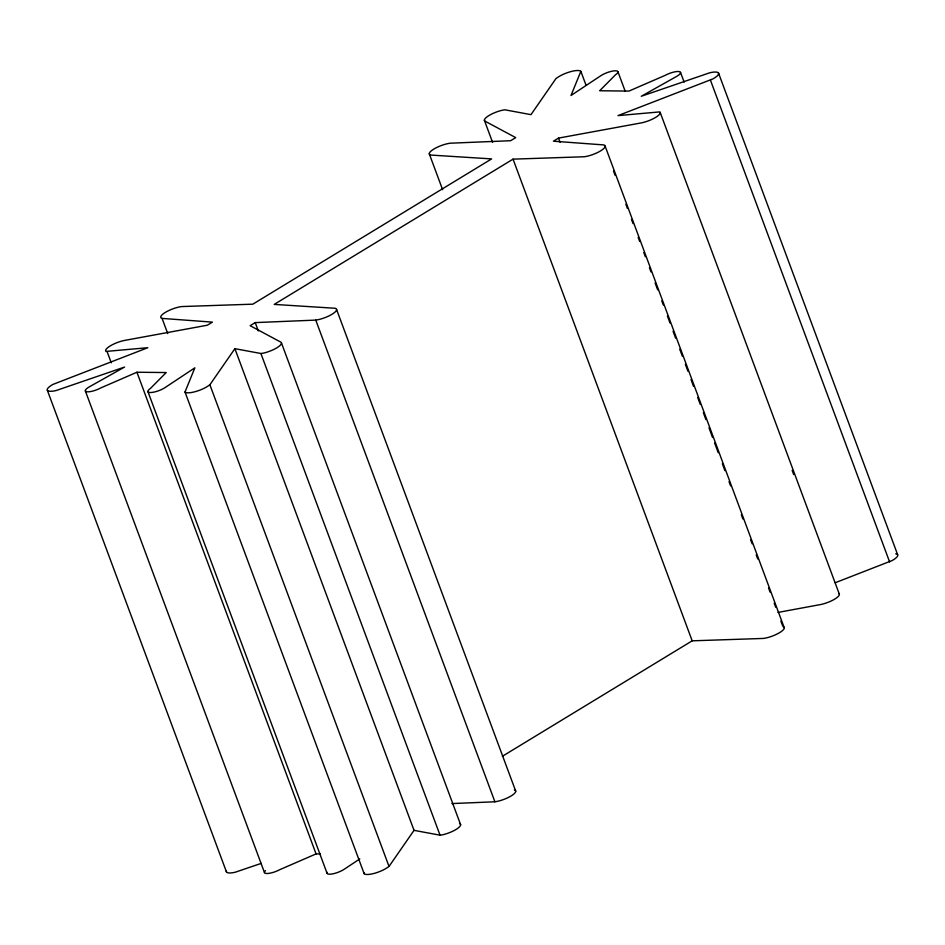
<?xml version="1.0" encoding="UTF-8"?>
<svg xmlns="http://www.w3.org/2000/svg" width="945" height="945" viewBox="0 0 945 945"><rect width="100%" height="100%" fill="white"/><g stroke="black" fill="none" stroke-linecap="round" stroke-linejoin="round"><path stroke-width="1.42" d="M226.457 871.904L47.321 390.226A14.187 3.863 -20.4 0 0 56.038 390.568L124.586 367.05L89.716 386.635A10.549 2.87 -20.4 0 0 86.975 391.785A10.549 2.87 -20.4 0 0 100.761 387.934L136.93 372.236L166.202 372.554L150.397 388.478A10.549 2.87 -20.4 0 0 151.224 392.506A10.549 2.87 -20.4 0 0 165.245 387.462L194.859 367.829L185.007 391.998A14.187 3.863 -20.4 0 0 194.528 391.856A14.187 3.863 -20.4 0 0 207.876 386.139L209.885 384.769L234.892 348.67L260.903 353.501L263.23 353.17A14.187 3.863 -20.4 0 0 276.909 347.784A14.187 3.863 -20.4 0 0 281.114 342.291L250.13 325.694L255.221 322.599L315.76 320.107A14.187 3.863 -20.4 0 0 332.026 314.26A14.187 3.863 -20.4 0 0 335.227 308.271L274.227 304.408L513.04 159.15L584.305 156.752A14.187 3.863 -20.4 0 0 600.571 150.905A14.187 3.863 -20.4 0 0 603.772 144.916L553.439 141.195L558.53 138.1L641.998 122.767A14.187 3.863 -20.4 0 0 655.676 117.381A14.187 3.863 -20.4 0 0 659.882 111.888L618.018 115.609L712.955 78.896A14.187 3.863 -20.4 0 0 718.543 73.096L897.679 554.774M185.007 391.998L364.144 873.676A14.187 3.863 -20.4 0 0 373.665 873.534A14.187 3.863 -20.4 0 0 387.013 867.817L389.021 866.447L414.028 830.348L234.892 348.67M359.785 858.934L344.382 869.152A10.549 2.87 -20.4 0 1 332.51 873.901A10.549 2.87 -20.4 0 1 327.23 872.353M502.386 756.272L692.177 640.828L763.442 638.43A14.187 3.863 -20.4 0 0 779.708 632.583A14.187 3.863 -20.4 0 0 782.909 626.594M835.226 582.734L892.092 560.574A14.187 3.863 -20.4 0 0 895.695 553.782M320.461 853.961L316.067 853.914L279.897 869.613A10.549 2.87 -20.4 0 1 267.825 873.487A10.549 2.87 -20.4 0 1 265.462 870.652M261.222 863.387L235.175 872.247A14.187 3.863 -20.4 0 1 226.387 871.03M778.007 612.419L821.134 604.446A14.187 3.863 -20.4 0 0 834.813 599.059A14.187 3.863 -20.4 0 0 839.018 593.566M414.028 830.348L440.027 835.179L442.366 834.848A14.187 3.863 -20.4 0 0 456.045 829.462A14.187 3.863 -20.4 0 0 460.25 823.969L459.506 823.331M167.737 333.585L162.091 318.406L212.424 322.127L207.333 325.222L123.866 340.554A14.187 3.863 -20.4 0 0 110.187 345.941A14.187 3.863 -20.4 0 0 105.982 351.434L147.845 347.701L52.908 384.426A14.187 3.863 -20.4 0 0 47.321 390.226M451.899 803.581L494.896 801.785A14.187 3.863 -20.4 0 0 511.162 795.938A14.187 3.863 -20.4 0 0 514.363 789.949M710.486 80.266L889.611 561.944M680.542 72.458L684.133 82.12M660.26 112.644L839.396 594.334M792.146 470.374L793.682 474.508M617.959 71.785L625.141 91.11M162.091 318.406A14.187 3.863 -20.4 0 1 165.292 312.417A14.187 3.863 -20.4 0 1 181.558 306.57L252.823 304.172L491.636 158.902L430.636 155.051A14.187 3.863 -20.4 0 1 433.838 149.062A14.187 3.863 -20.4 0 1 450.103 143.215L510.643 140.722L515.734 137.627L484.75 121.031A14.187 3.863 -20.4 0 1 488.955 115.538A14.187 3.863 -20.4 0 1 502.634 110.152L504.973 109.821L530.972 114.652L555.979 78.553L557.987 77.183A14.187 3.863 -20.4 0 1 571.335 71.466A14.187 3.863 -20.4 0 1 580.856 71.324L585.994 85.121M605.143 146.168L784.279 627.858M613.529 171.139L615.065 175.274M625.85 204.262L627.385 208.396M631.496 219.441L633.032 223.587M638.17 237.384L639.706 241.518M643.805 252.563L645.352 256.709M649.451 267.742L650.999 271.888M655.098 282.933L657.673 289.832M661.772 300.876L663.319 305.011M667.418 316.055L669.993 322.954M673.064 331.234L675.64 338.133M679.739 349.178L682.302 356.076M685.385 364.357L687.948 371.255M691.031 379.547L693.595 386.446M697.705 397.479L700.269 404.389M703.352 412.67L705.915 419.568M708.998 427.849L712.589 437.511M714.644 443.028L718.235 452.69M722.346 463.735L724.909 470.634M729.02 481.678L730.556 485.813M741.329 514.801L742.876 518.935M750.578 539.642L752.114 543.788M756.224 554.821L757.76 558.967M768.533 587.944L770.08 592.09M774.179 603.134L775.727 607.269M780.853 621.078L782.401 625.212M558.53 138.1L560.066 142.234M513.04 159.15L692.177 640.828M484.372 120.275L492.581 142.352M429.266 153.799L442.603 189.673M336.597 309.523L515.734 791.201M315.76 320.107L494.896 801.785M281.492 343.047L460.628 824.725M255.221 322.599L258.304 330.88M260.903 353.501L440.027 835.179M209.885 384.769L389.021 866.447M147.904 391.537L327.041 873.215M136.93 372.236L316.067 853.914M107.175 351.8L111.286 362.833M85.322 390.864L264.458 872.542M580.856 71.324L571.004 95.492L600.618 75.848A10.549 2.87 -20.4 0 1 614.64 70.816A10.549 2.87 -20.4 0 1 615.467 74.832L599.662 90.755L628.933 91.086L665.103 75.387A10.549 2.87 -20.4 0 1 678.888 71.525A10.549 2.87 -20.4 0 1 676.147 76.687L641.277 96.272L709.825 72.753A14.187 3.863 -20.4 0 1 718.543 73.096M364.12 872.826L364.144 873.676"/></g></svg>
